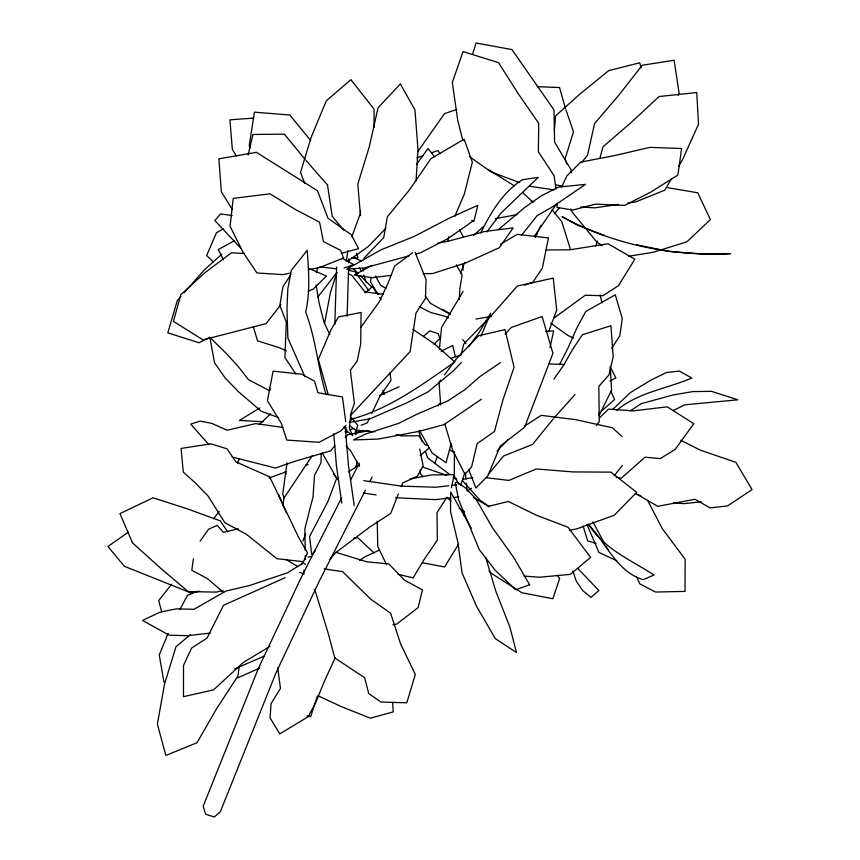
<?xml version="1.0" encoding="UTF-8"?>
<svg xmlns="http://www.w3.org/2000/svg" width="860" height="860" viewBox="0 0 860 860"><rect width="100%" height="100%" fill="white"/><g stroke="black" fill="none" stroke-linecap="round" stroke-linejoin="round"><path stroke-width="1.29" d="M454.435 451.704L454.306 476.225L458.875 484.287M321.199 453.951L320.995 462.798L314.513 475.279L313.008 496.865L304.827 529.029L305.214 550.26M334.819 324.5L336.625 267.051M347.107 316.211L348.665 266.783M348.784 262.773L348.913 258.763M459.294 299.506L459.842 288.81L462.142 275.092L456.348 264.783M416.068 180.944L417.992 149.479L414.971 109.908L400.384 83.957L378.024 107.769L369.327 146.673L357.814 184.158L360.308 213.613L351.837 236.769M557.269 203.788L557.043 207.41L572.738 210.055L595.335 204.142L624.704 205.4L650.59 192.231L677.906 175.042L681.636 148.511L649.88 147.372L613.685 155.789L580.822 162.067L566.815 175.988L561.752 186.856M554.324 130.322L555.646 115.831L580.124 93.858L608.772 70.617L639.711 62.78L641.173 67.918M439.342 349.278L441.599 327.391L463.11 291.475M370.993 277.909L370.574 281.833L376.25 292.4M239.112 666.661L238.037 675.831L216.698 708.565L196.983 742.75L165.84 755.456L157.38 724.174L164.529 684.098L175.999 646.731L190.232 634.83M463.562 515.183L464.088 511.238M287.025 462.82L282.736 494.124L284.079 497.8M193.382 558.86L191.801 570.277L207.464 578.64L223.654 592.476M303.354 574.071L303.902 570.223M346.3 261.064L347.902 250.55M282.779 505.744L284.004 497.983L312.287 455.585M324.542 323.564L330.423 292.55L336.787 272.813M550.024 347.429L553.679 330.874L545.713 331.433M451.36 487.738L454.349 474.666L431.612 474.913L409.908 479.02M248.174 154.897L252.947 134.472L284.423 134.16L305.182 159.551M595.948 246.025L597.184 240.94M450.995 443.695L446.071 462.766L432.075 452.962L419.422 430.237M460.885 355.32L463.83 343.978L490.748 316.2L517.301 286.079L553.249 278.102L556.71 310.019L548.744 331.39M316.34 272.76L317.695 267.567M599.839 158.294L603.053 146.727L630.659 122.958L659.061 96.524L696.75 92.547L698.503 124.248L682.614 159.476L678.669 166.292M355.169 434.192L357.706 425.206L351.224 417.347M355.803 467.034L357.298 461.874M447.501 241.552L448.941 236.629M678.282 95.417L679.045 92.869L674.122 60.264L642.194 65.252L619.114 94.804L594.572 123.593L587.466 155.424L581.639 162.389M472.591 54.18L476.117 43L511.926 49.579L554.023 109.94L554.592 142.104L571.072 169.85L571.427 172.344M317.254 696.46L310.696 716.692L306.945 715.832M460.605 485.319L464.938 472.602M535.436 237.285L540.94 225.255M302.957 541.058L305.741 533.598M460.53 273.329L464.679 262.364M434.913 463.024L437.321 456.789M398.395 493.887L390.73 513.388L369.51 527.255L335.669 552.679L329.66 559.516M401.265 486.577L402.706 482.922L417.1 476.386L423.217 466.195L419.723 449.017M237.446 463.024L238.94 459.304M301.516 564.708L302.87 561.365M480.74 232.952C490.598 212.893 502.95 191.834 522.385 179.74L538.252 177.364L501.272 212.796L486.835 231.953M168.13 633.379L159.25 654.987L163.948 682.034M480.923 336.271L490.651 313.233L479.353 332.143L468.764 346.558M599.044 415.573L611.546 390.257L610.256 366.285M454.865 216.193L464.271 194.242L472.344 162.153L464.131 139.213L430.892 158.67L409.672 189.651L387.333 216.838L383.732 237.553L364.64 257.559L363.468 259.699M335.185 657.696L323.683 682.883L316.351 701.147L308.342 716.616L279.737 733.881L270.051 717.831L271.072 703.609L280.467 688.376L277.705 667.812M369.531 418.1L367.285 422.808L361.071 425.324M371.767 413.402L379.593 396.933L390.935 380.475L390.01 372.692M341.624 497.8L301.527 576.856L258.602 667.919L203.175 806.25L205.69 814.226L214.258 817L220.31 811.797L275.738 673.477L318.662 582.403L365.446 490.168M350.74 479.837L359.254 463.067M369.703 481.793L372.133 476.999M559.527 364.608L567.987 348.042L576.512 328.681L585.757 311.481L615.265 294.819L622.285 318.533L619.77 335.938L611.664 348.279M179.847 609.589L187.469 595.399L197.305 591.228M355.588 434.257L356.846 431.935M671.423 178.783L664.834 190.146L635.701 201.939L627.789 203.078M437.966 405.985L439.31 403.695M458.541 544.176L444.609 566.955L422.367 562.762M535.425 236.704L536.79 234.522M446.921 497.188L436.987 512.7L437.353 540.112L423.829 559.935L413.133 577.899L397.933 574.243M290.895 274.555L282.918 286.788L279.844 305.364L286.272 322.091L284.918 357.556L295.872 374.057M534.082 236.607L556.732 203.723M553.904 379.131L563.773 365.038L572.48 349.622L582.413 334.733L610.933 325.746L613.191 356.879L608.955 374.906L598.818 386.419L599.291 421.55L596.313 425.614M200.143 541.144L208.561 529.244L217.225 525.331L223.321 532.308L238.338 528.814M360.706 327.445L379.228 301.935L388.021 283.316L394.665 266.052L412.553 252.754M416.423 164.529L428.054 148.543L434.579 156.724M440.621 380.12L439.062 382.227L440.653 404.974M444.502 374.863L456.144 359.082L478.665 335.744L505.003 329.638L514.065 367.177L502.756 400.481L494.489 431.462L477.128 443.663L471.56 467.023L465.013 474.333L452.704 450.285L444.856 424.13M336.883 272.534L317.523 297.452M213.592 518.763L219.192 511.453M280.908 304.655L266.084 323.65L202.981 339.883L173.419 321.35L180.858 294.647L204.766 272.803L231.437 252.797L244.595 253.496M417.885 151.5L444.491 113.617L456.767 109.435M171.591 584.241L158.691 600.624L161.68 611.815M349.88 421.615L351.923 419.024C390.171 408.629 422.658 384.216 454.832 361.995M521.687 235.07L537.167 215.634L552.539 206.819L585.542 184.352L558.516 187.104L541.306 195.811L524.363 207.744L499.069 229.018M614.137 475.816L622.425 465.454M334.83 445.706L330.735 450.823L295.388 461.154L275.501 468.012L232.103 457.047M553.249 418.917L532.544 444.48L503.573 455.972L488.308 474.43M554.453 213.699L559.495 207.754M345.258 437.632L347.795 434.719L368.886 430.666M180.901 296.421L177.353 300.452L167.786 332.831L199.036 342.742L209.797 337.335M184.459 292.4L203.971 270.244L221.826 254.162M554.076 417.895L574.996 394.536M350.3 415.702L410.113 351.589L415.982 313.062L425.485 298.312L426.065 279.618L415.154 252.421M346 425.431L341.012 430.752L319.092 442.298L286.788 440.062L281.381 423.453L267.417 400.717L273.093 371.165L301.731 374.175L314.567 381.195L317.942 392.751L342.463 396.998L345.731 421.69M312.825 553.356L315.512 550.497M461.304 362.522L454.08 370.155L428.28 391.741L406.995 402.749L370.327 418.702L349.203 422.486M497.101 450.995L508.088 439.428M505.056 334.035L511.388 327.423L542.122 316.555L552.937 353.31L524.632 427.173L500.219 446.114L487.878 475.838L475.892 488.039L468.646 469.474M385.914 228.233L368.381 246.433L347.16 261.623M433.956 344.312L440.449 337.905M599.388 417.992L608.407 409.145L633.325 410.854L667.242 406.834L693.784 423.7L675.207 449.382L660.222 458.627L645.032 457.176L621.328 478.192L616.222 477.225M612.761 409.425L630.294 392.633L650.364 380.432L666.307 372.573L679.314 371.068L691.795 378.056C666.833 388.731 638.217 392.31 616.846 410.231M259.258 424.614L270.588 413.789M473.591 235.361L483.513 226.513M598.571 413.681L614.577 399.535L610.858 391.354M423.668 336.099L429.721 330.896L438.288 333.669L440.083 339.367M420.239 455.531L429.29 447.823M364.866 292.948L372.907 286.229L377.637 294.109M553.958 318.05L585.305 295.238L602.957 295.711L618.469 285.66L634.83 259.204L607.988 243.735L569.696 249.841L546.121 249.959M128.473 532.06L107.941 546.487L124.324 566.256L190.458 592.733L199.638 591.25M500.477 362.598L480.02 376.487L465.249 389.397L448.006 400.792L416.971 414.23L398.653 423.356L365.36 434.074L353.471 439.944L378.25 439.073L419.185 431.322L443.91 424.679L481.267 399.33M359.534 560.441L365.091 556.667L379.507 550.056M630.466 410.736L641.108 403.727L672.842 395.009L692.751 391.601L711.5 391.354L737.901 399.814L684.807 404.823L672.993 410.639M471.452 488.276L467.173 491.071L466.389 483.159M524.525 426.173L541.241 415.337L575.824 419.669L612.395 427.785L622.103 436.568M338.367 478.257L336.152 479.665L327.896 501.552L309.557 536.543L311.739 554.603M348.354 471.925L359.448 464.894M270.019 646.354L243.358 662.404L213.559 689.87L183.47 696.686L183.524 665.404L191.565 648.085L207.045 638.045L223.503 605.311L285.101 577.694M500.531 244.229L517.279 234.382L548.465 237.908L542.327 268.255L532.716 282.413L524.449 285.112M223.213 228.825L216.419 232.823L206.658 255.527L213.312 261.934M234.124 240.929L218.182 249.55L223.6 259.817M610.202 380.948L615.889 377.906L610.407 367.392M371.928 265.342L354.169 275.103L372.305 277.662L391.579 275.297M259.838 407.909L239.478 420.422L263.117 421.712M441.083 351.224L452.704 345.473L455.392 356.728M264.246 656.083L234.673 668.962M379.486 395.568L399.062 386.774M237.747 677.852L259.763 668.059M349.869 429.871L353.6 428.355M308.235 291.11L313.04 289.25L326.477 276.082L309.664 268.793M268.997 478.042L286.573 471.613M344.032 268.03L353.6 264.568L342.28 258.226M416.874 157.853L423.077 155.703M431.752 152.704L437.944 150.554L440.051 153.714M451.263 358.168L459.992 355.287M355.266 432.913L362.791 430.441M305.483 465.357L308.009 464.561M701.212 501.81L683.743 503.67L673.573 502.713M341.291 253.356L358.577 248.615L351.321 234.715L328.015 218.257L317.48 190.748L256.398 152.327L218.859 158.81L221.343 191.769L232.426 209.689M409.188 255.796L364.651 267.89L346.698 269.18L380.958 249.841L414.316 236.36L448.92 218.322L477.848 205.282L474.183 220.192L447.598 238.833L420.529 252.775L415.487 254.119M222.933 590.487L216.473 592.11L188.2 591.583L160.938 568.514L132.58 542.95L119.938 513.624L153.069 497.789L187.921 509.034L220.278 520.859L227.685 531.856M308.009 557.172L310.535 556.613M569.696 530.33L577.415 528.663L614.266 515.226L636.679 492.361L610.966 472.14L573.072 471.925L536.221 468.979L508.991 480.396L485.545 477.676M392.88 624.876L396.783 624.038L418.143 607.579L422.432 589.895L404.383 580.07L388.849 563.934L366.94 561.838L335.776 552.292M290.583 273.114L282.746 274.62L256.968 272.964L243.09 252.421L230.072 226.255L233.221 198.37L270.04 193.812L295.722 209.689L319.554 222.159L323.414 241.606L340.603 250.357L343.527 258.043L319.318 267.632L308.869 269.621M495.285 218.698L517.01 214.602M437.923 243.09L447.092 241.456L485.094 231.447L513.183 227.868L499.252 247.744L465.744 262.923L432.601 273.555L423.249 273.695M475.967 319.038L491.049 316.458M462.702 479.267L472.721 477.601M628.574 256.258L653.353 252.27L686.861 241.832L710.392 219.569L697.783 192.801L667.747 187.695M210.27 633.067L187.695 635.701L169.108 635.153L142.513 620.447L160.282 612.062L176.311 608.869L193.93 609.321L225.772 591.11L249.615 585.499L287.648 572.728L303.397 562.859L305.483 564.504M618.566 204.411L594.851 207.819L580.683 207.013M448.791 485.739L435.74 487.254L401.233 486.094L363.855 480.654M451.392 485.438L456.617 484.836M450.844 497.822L435.192 499.638L395.525 497.725M453.446 497.51L458.67 496.908M353.761 538.059L357.62 537.607L374.068 552.958M253.743 118.067L229.932 119.841L232.34 149.328L236.328 156.047M344.871 431.849L347.462 431.892M351.622 257.828L358.018 257.978L356.373 253.227M548.68 363.963L564.289 364.479M537.253 86.656L559.548 87.569L565.504 108.532M282.875 427.431L255.624 423.593L227.137 430.258L211.753 423.356L200.079 421.12L190.716 424.13L208.862 444.598M523.923 576.071L539.629 577.232L570.438 574.351L590.605 557.345L567.976 527.255L536.382 515.204L508.292 501.455L488.792 506.293L473.72 497.736M374.767 431.817L355.556 430.129L349.59 425.808M319.845 266.793L336.583 268.857M383.087 294.27L364.962 291.841L351.697 275.275L348.268 273.738M232.221 215.58L220.579 213.903L214.839 220.536L240.499 247.852M363.296 493.027L376.185 494.908M529.438 186.201L553.646 189.867M324.209 568.901L342.602 571.663L370.746 599.194L390.623 613.191L400.545 643.807L415.326 674.455L406.812 702.803L380.937 702.05L368.714 693.536L364.64 677.755L334.819 657.954L328.197 633.336L315.899 593.088L314.126 589.498M348.354 270.395L354.868 271.577L368.843 290.605M636.54 244.842L669.359 251.539L706.587 254.27L730.548 253.657C672.595 256.527 612.965 244.745 561.988 216.612L577.404 225.137L604.451 235.543M555.764 184.792L563.472 186.416M531.297 201.186L533.823 201.756M343.635 427.28L346.182 427.861M396.148 434.579L401.308 435.88L418.82 435.751L425.044 444.76L428.549 445.802M381.786 393.235L384.323 393.966M596.066 543.423L587.692 540.908L583.058 525.987M422.238 466.905L446.77 475.365M361.35 260.988L353.202 257.43M299.602 572.319L304.246 574.007M278.102 417.433L261.279 411.273L238.575 391.848L225.126 377.948L214.559 362.834L209.829 337.292L226.599 353.761L238.435 366.747L248.486 379.712L269.266 390.537M519.612 182.546L491.361 172.064L469.614 156.767M452.994 477.741L456.735 479.16M286.412 350.837L279.188 347.644L257.548 340.882L253.356 326.789M317.727 695.633L341.914 706.866L370.348 718.186L393.235 711.919L392.654 702.534M471.688 220.375L473.914 221.407M616.738 560.795L598.936 552.453L586.939 524.417M573.545 338.077L567.621 335.282L550.733 323.156M448.479 317.931L444.899 316.2L431.043 312.631L419.271 306.784M635.196 493.382L641.098 496.284M680.668 440.223L700.341 450.145L735.891 462.347L752.059 489.587L727.452 505.949L710.059 507.884L694.987 499.262L657.717 506.314L636.636 494.038M449.866 314.147L430.269 303.236L425.195 295.786M442.448 309.277L450.425 313.921M286.509 559.731L297.7 566.536M488.093 169.463L514.506 185.921M386 288.519L380.475 285.058L375.519 276.028M412.854 329.315L434.848 344.15L454.671 361.899M602.043 245.627L596.614 241.843L572.545 212.527L570.674 209.066M449.737 449.715L454.123 452.79M489.028 506.83L479.482 499.714L462.315 480.439M449.457 474.365L427.538 457.746L425.453 451.532M446.963 497.499L451.038 500.982M459.186 507.948L464.271 512.302L461.422 509.518M488.899 571.008L491.845 573.652L521.794 592.723L552.872 598.732L559.666 578.457L557.334 575.372M522.525 192.414L532.91 202.165M353.46 268.782L358.158 273.48M360.039 275.361L372.251 287.584M374.132 289.465L378.722 294.217M423.109 476.515L420.486 473.828L420.153 469.979M578.232 568.868L598.85 590.519L591.013 597.399L582.65 590.487L576.243 581.145L572.857 570.954M346.204 446.093L350.514 450.651L359.598 466.389M306.042 160.53L327.51 184.986L332.186 216.172L343.656 230.168M310.739 140.653L289.831 115.025L254.463 112.155L249.26 145.362L249.938 147.941M552.023 209.603L561.774 221.719L570.416 249.325M284.671 472.129L286.294 474.161M588.53 524.256C603.666 548.712 630.832 560.01 654.008 575.007L643.258 579.672C616.91 571.997 606.074 542.907 588.498 524.449M462.766 339.571L466.023 343.721M359.329 267.954L361.684 271.212M333.379 473.548L337.088 478.869L322.156 452.919M344.742 427.216L347.558 431.645L352.75 435.633L349.321 428.28L351.052 413.004L354.374 403.222L350.364 370.252L357.201 360.996L360.716 343.989L361.082 312.47L338.496 316.931L331.003 329.81L318.329 359.308L328.208 394.654M379.668 297.485L381.023 299.731M450.661 443.921L451.919 446.082M604.73 543.939L592.916 521.859M606.053 546.24L608.031 549.69M471.409 528.255L450.64 492.081L450.511 511.313L457.885 542.348L462.089 572.964L476.558 606.279L495.328 638.668L516.462 652.514L509.905 627.091L495.758 591.024L485.663 557.323M459.466 229.663L463.175 236.543M647.612 500.369L662.275 528.631L685.14 559.226L685.033 591.39L655.524 592.045L639.99 584.015L636.647 577.157M386.323 564.16L377.744 546.455L377.26 521.192M329.842 334.519L324.069 322.543L319.038 302.666L316.147 284.94M304.967 376.755L287.863 338.077L286.993 308.632L287.81 288.992L291.271 270.416L307.171 250.335C308.762 270.921 310.288 291.841 305.676 312.169C315.91 338.937 317.834 367.489 326.123 394.729M382.904 390.311L384.452 393.966M278.79 494.952L286.283 512.721M366.177 282.531L363.834 275.05M304.752 183.513L300.538 172.408L311.105 137.45L326.241 100.921L350.891 79.657L374.057 109.145L374.079 127.409M565.934 109.757L573.48 131.827L565.128 158.756L566.654 163.841M269.33 387.505L270.137 389.881M418.777 431.623L422.11 441.578M355.406 431.666L356.201 434.149M602.086 302.741L599.99 295.012M462.852 140.621L457.746 120.454L452.306 82.517L463.013 51.589L498.51 62.619L518.601 94.245L538.715 123.313L538.381 151.811L554.044 175.601L556.022 189.039M362.78 268.438L363.2 271.083M354.202 505.4L348.45 465.378L345.354 428.097M341.785 503.089L336.41 465.647L333.755 433.687M465.486 473.914L466.002 479.192M462.712 263.558L463.024 270.212M305.3 555.571L305.375 559.548M360.447 210.399L360.523 215.613M307.493 552.937L303.483 561.709L276.866 558.699L246.358 534.264L224.879 522.719L208.109 496.08L195.252 482.836L183.287 472.065L181.084 448.447L210.904 443.803L227.061 448.834L235.855 461.852L269.685 476.848L298.302 536.758L307.493 552.937M529.62 584.757L515.828 589.799L495.403 570.513L479.342 549.712L458.584 499.746L455.219 482.481L457.359 482.395L465.722 488.179L475.752 498.703L492.382 527.621L513.538 557.226L529.62 584.757"/></g></svg>
